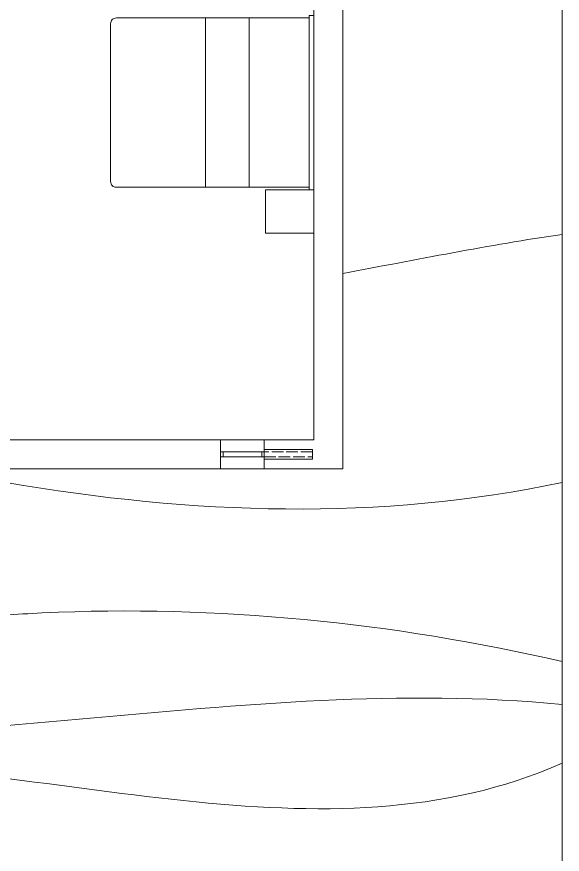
# Model space of a CAD drawing. Header units: millimetres. Extents: x 19901 to 32113, y 13732 to 21214.
# Drawn here: x 27794 to 28358, y 16444 to 17310 of the extents above; entities that cross this region are included whole.
import ezdxf

# ---------------------------------------------------------------- set-up
doc = ezdxf.new("R2010")
doc.units = ezdxf.units.MM
doc.linetypes.add('ACAD_ISO02W100', pattern=[15, 12, -3])
doc.layers.get('0').update_dxf_attribs({"lineweight": 18})
for name, color, linetype, lineweight in [('A-FURN', 9, 'Continuous', 13), ('curve di livello', 6, 'Continuous', 9), ('PROIEZIONI_finissime_fine lines', 251, 'Continuous', 5), ('vetro', 140, 'Continuous', 15), ('Wall', 7, 'Continuous', 20)]:
    doc.layers.add(name, color=color, linetype=linetype, lineweight=lineweight)

msp = doc.modelspace()

# ---------------------------------------------------------------- linework, layer by layer
msp.add_line((28357.68, 17939.23), (28357.68, 15932.86))
at = {"layer": 'A-FURN'}
for p, q in [((27989.23, 17133.44), (27989.23, 17308.44)), ((28034.23, 17133.44), (28034.23, 17308.44))]:
    msp.add_line(p, q, dxfattribs=at)
msp.add_lwpolyline([(28096.23, 17130.94), (28101.23, 17130.94), (28101.23, 17310.94), (28096.23, 17310.94)], close=True, dxfattribs=at)
msp.add_lwpolyline([(28096.23, 17308.44), (27897.23, 17308.44, 0.414214), (27891.23, 17302.44), (27891.23, 17139.44, 0.414214), (27897.23, 17133.44), (28096.23, 17133.44)], format="xyb", close=True, dxfattribs=at)
msp.add_lwpolyline([(28051.23, 17130.94), (28051.23, 17085.94), (28101.23, 17085.94), (28101.23, 17130.94), (28051.23, 17130.94)], dxfattribs=at)
at = {"layer": 'curve di livello'}
msp.add_open_spline([(28131.23, 17044.47), (28206.69, 17058.58), (28282.15, 17073.7), (28357.68, 17084.83)], degree=3, dxfattribs=at)
for points, knots in [([(27781.23, 16828.86), (27781.99, 16828.73), (27973.4, 16795.2), (28170.5, 16788.56), (28357.68, 16828.46)], [1440.619799, 1440.619799, 1440.619799, 1440.619799, 1442.919983, 2017.077223, 2017.077223, 2017.077223, 2017.077223]), ([(27781.23, 16691.34), (27794.26, 16692.2), (27988.79, 16703.44), (28182.32, 16683.7), (28357.64, 16643.42), (28357.64, 16643.42), (28357.64, 16643.42), (28357.64, 16643.42), (28357.65, 16643.42), (28357.67, 16643.42), (28357.68, 16643.41)], [1437.518464, 1437.518464, 1437.518464, 1437.518464, 1476.268274, 2015.917714, 2015.917714, 2015.917714, 2015.918177, 2015.918177, 2015.918177, 2015.958032, 2015.958032, 2015.958032, 2015.958032]), ([(27301.23, 16584.79), (27321.4, 16581.31), (27668.92, 16528.11), (28027.15, 16631.15), (28357.61, 16599.05), (28357.61, 16599.05), (28357.61, 16599.05), (28357.61, 16599.05), (28357.63, 16599.05), (28357.66, 16599.05), (28357.68, 16599.05)], [952.435008, 952.435008, 952.435008, 952.435008, 1013.900228, 2009.947904, 2009.947904, 2009.947904, 2009.948687, 2009.948687, 2009.948687, 2010.018952, 2010.018952, 2010.018952, 2010.018952]), ([(27301.23, 16515.29), (27384.75, 16523.26), (27738.01, 16579.43), (28112.96, 16429.8), (28357.6, 16538.35), (28357.6, 16538.35), (28357.6, 16538.35), (28357.6, 16538.35), (28357.63, 16538.36), (28357.65, 16538.37), (28357.68, 16538.39)], [948.136507, 948.136507, 948.136507, 948.136507, 1199.951019, 2002.883229, 2002.883229, 2002.883229, 2002.885334, 2002.885334, 2002.885334, 2002.970377, 2002.970377, 2002.970377, 2002.970377])]:
    msp.add_open_spline(points, degree=3, knots=knots, dxfattribs=at)
at = {"layer": 'PROIEZIONI_finissime_fine lines'}
for p, q in [((28049.88, 16872.56), (28004.88, 16872.56)), ((28049.88, 16852.56), (28049.88, 16862.56)), ((28049.88, 16842.56), (28004.88, 16842.56))]:
    msp.add_line(p, q, dxfattribs=at)
at = {"layer": 'vetro'}
for p, q in [((28049.79, 16860.06), (28004.88, 16860.06)), ((28004.88, 16860.06), (28004.88, 16855.06)), ((28007.38, 16855.06), (28007.38, 16860.06)), ((28047.38, 16855.06), (28047.38, 16860.06)), ((28049.79, 16855.06), (28004.88, 16855.06))]:
    msp.add_line(p, q, dxfattribs=at)
at = {"layer": 'vetro', "linetype": 'ACAD_ISO02W100'}
for p, q in [((28099.7, 16860.06), (28049.79, 16860.06)), ((28049.88, 16860.06), (28049.88, 16855.06)), ((28099.7, 16855.06), (28099.7, 16860.06)), ((28049.79, 16855.06), (28099.7, 16855.06))]:
    msp.add_line(p, q, dxfattribs=at)
at = {"layer": 'Wall'}
for p, q in [((28101.23, 17419.33), (28101.23, 16872.56)), ((28131.23, 17419.33), (28131.23, 16842.56)), ((28004.88, 16872.56), (27781.23, 16872.56)), ((28004.88, 16842.56), (28004.88, 16872.56)), ((28101.23, 16872.56), (28049.88, 16872.56)), ((28101.23, 16872.56), (28049.88, 16872.56)), ((28049.88, 16872.56), (28049.88, 16862.56)), ((28049.88, 16862.56), (28099.7, 16862.56)), ((28099.7, 16862.56), (28099.7, 16852.56)), ((28049.88, 16852.56), (28099.7, 16852.56)), ((28049.88, 16852.56), (28049.88, 16842.56)), ((28004.88, 16842.56), (27781.23, 16842.56)), ((28131.23, 16842.56), (28049.88, 16842.56))]:
    msp.add_line(p, q, dxfattribs=at)

doc.saveas('drawing.dxf')
